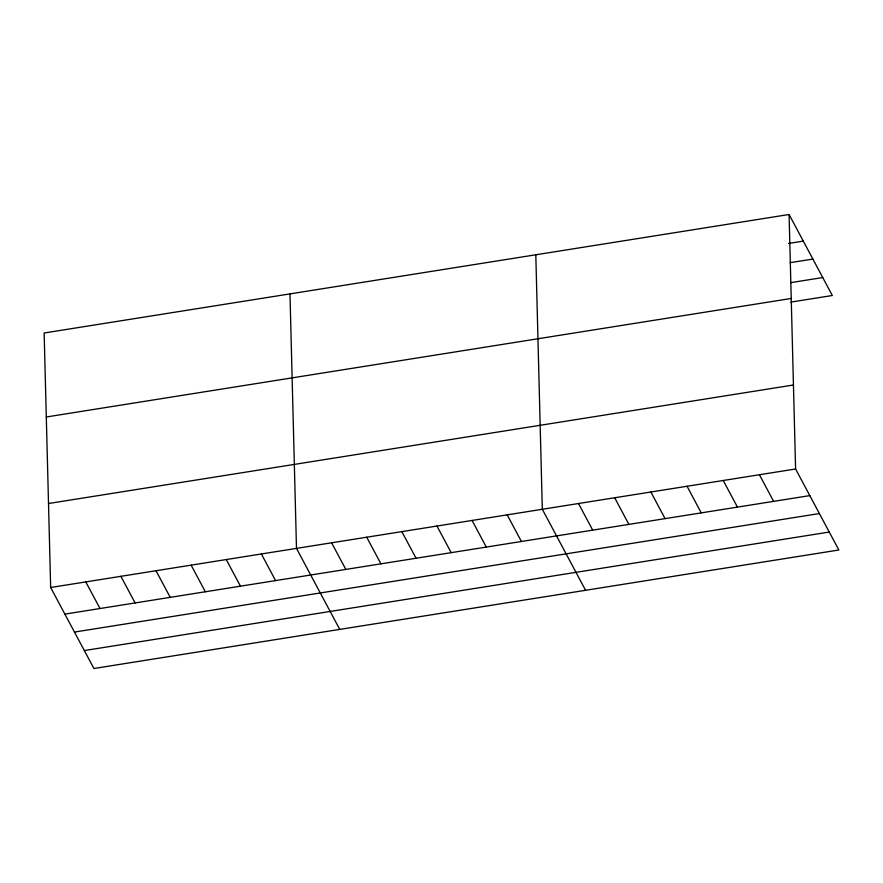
<?xml version="1.0" encoding="UTF-8"?>
<svg xmlns="http://www.w3.org/2000/svg" width="883" height="883" viewBox="0 0 883 883"><rect width="100%" height="100%" fill="white"/><g stroke="black" fill="none" stroke-linecap="round" stroke-linejoin="round"><path stroke-width="1.32" d="M789.082 214.492L44.15 333.001L50.662 587.493L93.918 668.508L838.85 549.999L795.594 468.983L789.082 214.492L832.338 295.507L790.793 302.107M788.552 243.454L803.298 241.114M790.097 262.681L812.879 259.061M790.594 282.67L822.757 277.549M46.302 416.986L791.234 298.465M48.51 503.52L793.442 384.999M50.662 587.493L795.594 468.983M64.878 614.115L809.81 495.606M74.459 632.073L819.391 513.553M84.338 650.561L829.269 532.041M759.413 474.734L773.629 501.356M723.232 480.495L737.448 507.118M687.04 486.246L701.257 512.868M650.859 492.008L665.076 518.63M614.678 497.758L628.895 524.392M578.497 503.52L592.714 530.142M585.572 590.285L542.317 509.27L535.804 254.779M507.195 514.866L521.411 541.489M472.085 520.451L486.29 547.074M436.964 526.036L451.18 552.659M401.842 531.621L416.059 558.244M366.721 537.217L380.937 563.84M331.611 542.802L345.827 569.425M339.745 629.402L296.489 548.387L289.977 293.896M261.368 553.972L275.584 580.595M226.258 559.557L240.463 586.18M191.136 565.153L205.353 591.776M156.015 570.738L170.231 597.361M120.894 576.323L135.11 602.946M85.783 581.908L100 608.53"/></g></svg>
